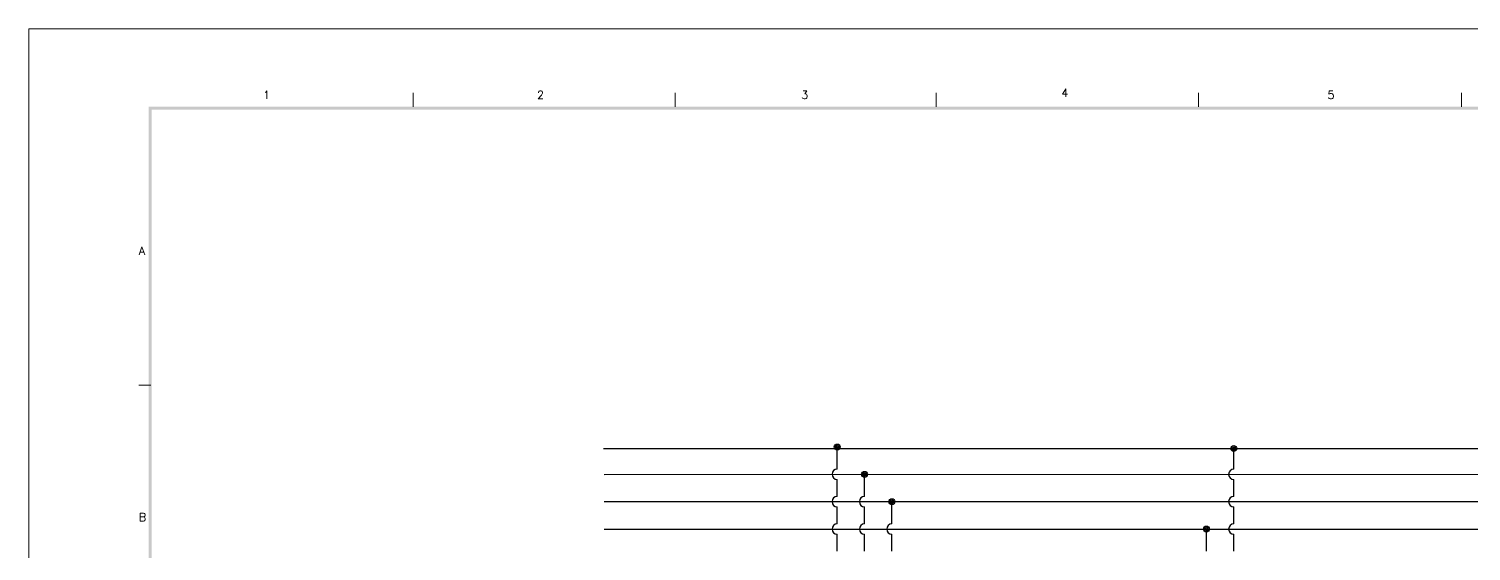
# Model space of a CAD drawing. Header units: millimetres. Extents: x 67033 to 212947, y 35102 to 335921.
# Drawn here: x 84034 to 87255, y 168652 to 169819 of the extents above; entities that cross this region are included whole.
import ezdxf

# ---------------------------------------------------------------- set-up
doc = ezdxf.new("R2010")
doc.units = ezdxf.units.MM
for name, color, linetype in [('BORDER', 7, 'Continuous'), ('RED_2.5mm^2', 1, 'Continuous'), ('SYMS', 7, 'Continuous')]:
    doc.layers.add(name, color=color, linetype=linetype)
doc.styles.add('ROMANS', font='romans.shx', dxfattribs={"height": 0.3})

# ---------------------------------------------------------------- blocks, each defined once
blk = doc.blocks.new('WDDOT')
for radius in [0.72, 0.449, 0.223]:
    blk.add_circle((0, 0), radius)

msp = doc.modelspace()

# ---------------------------------------------------------------- linework, layer by layer
at = {"layer": 'BORDER', "linetype": 'Continuous', "lineweight": 9}
for p, q in [((84892.2, 169675.6), (84892.2, 169644.4)), ((85477.7, 169675.6), (85477.7, 169644.4)), ((86060.8, 169675.6), (86060.8, 169644.4)), ((86646.3, 169675.6), (86646.3, 169644.4)), ((87234.2, 169675.6), (87234.2, 169644.4)), ((84306.7, 169023.1), (84279.9, 169023.1))]:
    msp.add_line(p, q, dxfattribs=at)
msp.add_lwpolyline([(84034.1, 164509), (91551.6, 164509), (91551.6, 169818.7), (84034.1, 169818.7)], close=True, dxfattribs=at)
at = {"layer": 'BORDER', "lineweight": 9}
for points in [[(84308.1, 169638.5), (84301.8, 169644.8), (84308.1, 164693.8), (84301.8, 164687.4)], [(91367.1, 169638.5), (91373.3, 169644.8), (84308.1, 169638.5), (84301.8, 169644.8)]]:
    msp.add_trace(points, dxfattribs=at)
at = {"layer": 'RED_2.5mm^2'}
for p, q in [((85317.6, 168881.3), (89265.7, 168881.3)), ((85839.5, 168835.4), (85839.5, 168884.8)), ((86725.3, 168835.4), (86725.3, 168881.3)), ((85318.8, 168823.7), (89266.9, 168823.9)), ((85839.5, 168774.3), (85839.5, 168812.1)), ((85900.6, 168774.3), (85900.6, 168823.8)), ((86725.4, 168774.4), (86725.4, 168812.2)), ((85318.9, 168762.7), (89267, 168762.7)), ((85839.5, 168713.3), (85839.5, 168751.1)), ((85900.6, 168713.3), (85900.6, 168751.1)), ((85961.7, 168713.3), (85961.7, 168762.7)), ((86725.3, 168713.3), (86725.3, 168751.1)), ((85839.5, 168652.2), (85839.5, 168690)), ((85900.6, 168652.2), (85900.6, 168690)), ((85961.7, 168652.2), (85961.7, 168690)), ((86725.3, 168652.2), (86725.3, 168690))]:
    msp.add_line(p, q, dxfattribs=at)
at = {"layer": 'RED_2.5mm^2', "color": 5}
for p, q in [((85318.9, 168701.6), (89267, 168701.6)), ((86664.2, 168652.2), (86664.2, 168701.6))]:
    msp.add_line(p, q, dxfattribs=at)
at = {"layer": 'RED_2.5mm^2'}
for centre, start in [((85839.5, 168823.8), 90), ((86725.4, 168823.8), 90.9125), ((85839.5, 168762.7), 90), ((85900.6, 168762.7), 90), ((86725.3, 168762.7), 90), ((85839.5, 168701.6), 90), ((85900.6, 168701.6), 90), ((85961.7, 168701.6), 90), ((86725.3, 168701.6), 90)]:
    msp.add_arc(centre, 11.6, start, 270, dxfattribs=at)

# ---------------------------------------------------------------- block references
at = {"layer": 'SYMS', "xscale": 9.16142600546251, "yscale": 9.16142600546251, "zscale": 9.16142600546251}
for p in [(85839.5, 168884.8), (86725.3, 168881.3), (85900.6, 168823.8), (85961.7, 168762.7), (86664.2, 168701.6)]:
    msp.add_blockref('WDDOT', p, dxfattribs=at)

# ---------------------------------------------------------------- texts
at = {"layer": 'BORDER', "linetype": 'Continuous', "lineweight": 9, "style": 'ROMANS'}
for s, p in [('1', (84557, 169662.2)), ('2', (85169.3, 169662.2)), ('3', (85759.3, 169662.2)), ('4', (86340.3, 169666.7)), ('5', (86934.7, 169662.2)), ('A', (84279.9, 169313.6)), ('B', (84279.9, 168719.2))]:
    msp.add_text(s, height=17.9, dxfattribs=at).set_placement(p)

doc.saveas('drawing.dxf')
